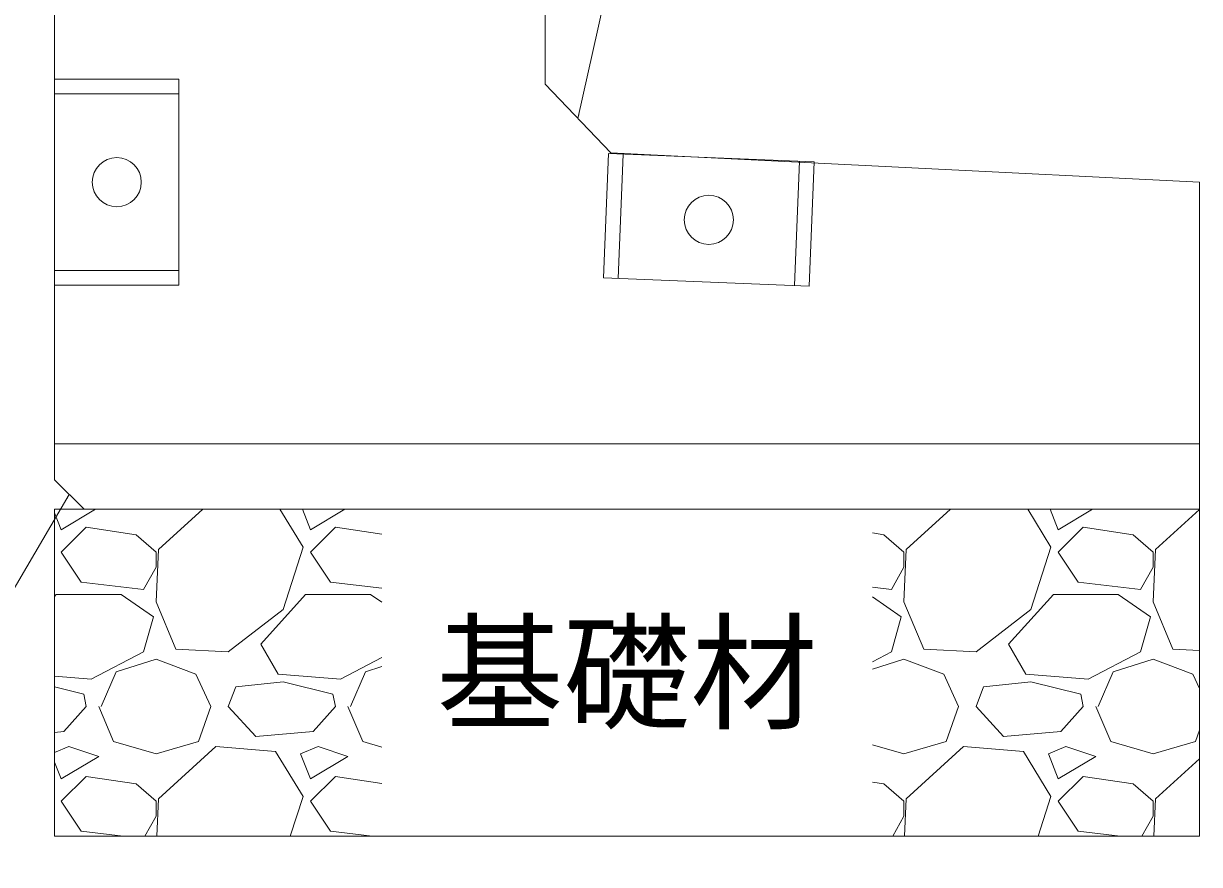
# Model space of a CAD drawing. Units: millimetres at full size; details may follow other scales. Extents: x 199178 to 219083, y 873019 to 880494.
# Drawn here: x 200355.9 to 200715.4, y 875544.7 to 875801.9 of the extents above; entities that cross this region are included whole.
import ezdxf
from ezdxf.enums import TextEntityAlignment as Align

# ---------------------------------------------------------------- set-up
doc = ezdxf.new("R2010")
doc.units = ezdxf.units.MM
doc.header["$LTSCALE"] = 20
doc.linetypes.add('DASHED_SPACED', pattern=[12, 6, -6])
for name, color, linetype, lineweight in [('0_2', 7, 'Continuous', 13), ('ハッチング_基礎', 150, 'Continuous', 13), ('引出線', 4, 'Continuous', 13)]:
    doc.layers.add(name, color=color, linetype=linetype, lineweight=lineweight)
doc.layers.add('文字', color=7, linetype='Continuous')
doc.styles.add('ＭＳ ゴシック', font='')
doc.styles.get('ＭＳ ゴシック').set_extended_font_data('MS Gothic')

# ---------------------------------------------------------------- blocks, each defined once
blk = doc.blocks.new('filled_arrow')
at = {"color": 0, "linetype": 'Continuous', "lineweight": -2}
blk.add_solid([(7.5, 1.25), (0, 0), (7.5, -1.25)], dxfattribs=at)

msp = doc.modelspace()

# ---------------------------------------------------------------- linework, layer by layer
at = {"layer": '0_2'}
for p, q in [((200365.41, 875662.37), (200365.41, 875853.37)), ((200515.41, 875783.37), (200515.41, 875853.37)), ((200365.41, 875784.87), (200403.41, 875784.87)), ((200403.41, 875721.87), (200403.41, 875784.87)), ((200515.41, 875783.37), (200535.41, 875762.37)), ((200533.18, 875724.13), (200534.7, 875762.1)), ((200597.65, 875759.58), (200534.7, 875762.1)), ((200535.41, 875762.37), (200715.41, 875753.37)), ((200596.13, 875721.61), (200597.65, 875759.58)), ((200715.41, 875653.37), (200715.41, 875753.37)), ((200533.18, 875724.13), (200596.13, 875721.61)), ((200365.41, 875721.87), (200403.41, 875721.87)), ((200365.41, 875673.37), (200715.41, 875673.37)), ((200365.41, 875662.37), (200374.41, 875653.37)), ((200365.41, 875653.37), (200715.41, 875653.37)), ((200365.41, 875653.37), (200365.41, 875553.37)), ((200715.41, 875653.37), (200715.41, 875553.37)), ((200365.41, 875553.37), (200715.41, 875553.37))]:
    msp.add_line(p, q, dxfattribs=at)
at = {"layer": '0_2', "linetype": 'DASHED_SPACED'}
for p, q in [((200365.41, 875780.37), (200403.41, 875780.37)), ((200537.67, 875723.95), (200539.19, 875761.92)), ((200591.63, 875721.79), (200593.15, 875759.76)), ((200365.41, 875726.37), (200403.41, 875726.37))]:
    msp.add_line(p, q, dxfattribs=at)
at = {"layer": '0_2'}
for centre in [(200384.41, 875753.37), (200565.41, 875741.86)]:
    msp.add_circle(centre, 7.5, dxfattribs=at)
at = {"layer": 'ハッチング_基礎'}
for p, q in [((200365.41, 875652.23), (200367.46, 875647.11)), ((200367.46, 875647.11), (200377.9, 875653.37)), ((200410.72, 875653.37), (200397.18, 875641.01)), ((200441.38, 875641.77), (200434.29, 875653.37)), ((200441.16, 875653.37), (200443.66, 875647.11)), ((200443.66, 875647.11), (200454.1, 875653.37)), ((200639.32, 875653.37), (200625.78, 875641.01)), ((200669.98, 875641.77), (200662.89, 875653.37)), ((200669.76, 875653.37), (200672.26, 875647.11)), ((200672.26, 875647.11), (200682.7, 875653.37)), ((200715.41, 875653.28), (200701.98, 875641.01)), ((200375.08, 875647.87), (200367.46, 875640.25)), ((200390.32, 875645.58), (200375.08, 875647.87)), ((200396.42, 875640.25), (200390.32, 875645.58)), ((200451.28, 875647.87), (200443.66, 875640.25)), ((200465.41, 875645.75), (200451.28, 875647.87)), ((200618.92, 875645.58), (200615.41, 875646.11)), ((200625.02, 875640.25), (200618.92, 875645.58)), ((200679.88, 875647.87), (200672.26, 875640.25)), ((200695.12, 875645.58), (200679.88, 875647.87)), ((200701.22, 875640.25), (200695.12, 875645.58)), ((200435.28, 875622.72), (200441.38, 875641.77)), ((200663.88, 875622.72), (200669.98, 875641.77)), ((200367.46, 875640.25), (200373.56, 875631.11)), ((200397.18, 875641.01), (200396.42, 875625.01)), ((200396.42, 875635.68), (200396.42, 875640.25)), ((200443.66, 875640.25), (200449.76, 875631.11)), ((200625.78, 875641.01), (200625.02, 875625.01)), ((200625.02, 875635.68), (200625.02, 875640.25)), ((200672.26, 875640.25), (200678.36, 875631.11)), ((200701.98, 875641.01), (200701.22, 875625.01)), ((200701.22, 875635.68), (200701.22, 875640.25)), ((200392.61, 875628.82), (200396.42, 875635.68)), ((200621.21, 875628.82), (200625.02, 875635.68)), ((200697.41, 875628.82), (200701.22, 875635.68)), ((200373.56, 875631.11), (200392.61, 875628.82)), ((200449.76, 875631.11), (200465.41, 875629.23)), ((200678.36, 875631.11), (200697.41, 875628.82)), ((200365.41, 875626.71), (200365.94, 875627.3)), ((200365.94, 875627.3), (200385.75, 875627.3)), ((200385.75, 875627.3), (200395.66, 875620.44)), ((200428.42, 875612.06), (200442.14, 875627.3)), ((200442.14, 875627.3), (200461.95, 875627.3)), ((200461.95, 875627.3), (200465.41, 875624.9)), ((200615.41, 875629.52), (200621.21, 875628.82)), ((200657.02, 875612.06), (200670.74, 875627.3)), ((200670.74, 875627.3), (200690.55, 875627.3)), ((200690.55, 875627.3), (200700.46, 875620.44)), ((200396.42, 875625.01), (200402.51, 875610.53)), ((200615.41, 875626.56), (200624.26, 875620.44)), ((200625.02, 875625.01), (200631.11, 875610.53)), ((200701.22, 875625.01), (200707.31, 875610.53)), ((200395.66, 875620.44), (200392.61, 875609.77)), ((200418.52, 875609.77), (200435.28, 875622.72)), ((200624.26, 875620.44), (200621.21, 875609.77)), ((200647.12, 875609.77), (200663.88, 875622.72)), ((200700.46, 875620.44), (200697.41, 875609.77)), ((200392.61, 875609.77), (200376.61, 875601.39)), ((200402.51, 875610.53), (200418.52, 875609.77)), ((200433.76, 875602.91), (200428.42, 875612.06)), ((200621.21, 875609.77), (200615.41, 875606.73)), ((200631.11, 875610.53), (200647.12, 875609.77)), ((200662.36, 875602.91), (200657.02, 875612.06)), ((200697.41, 875609.77), (200681.41, 875601.39)), ((200707.31, 875610.53), (200715.41, 875610.15)), ((200384.23, 875603.67), (200396.42, 875607.48)), ((200396.42, 875607.48), (200408.61, 875602.91)), ((200465.41, 875607.99), (200452.81, 875601.39)), ((200615.41, 875604.48), (200625.02, 875607.48)), ((200625.02, 875607.48), (200637.21, 875602.91)), ((200689.03, 875603.67), (200701.22, 875607.48)), ((200701.22, 875607.48), (200713.41, 875602.91)), ((200376.61, 875601.39), (200365.41, 875602.28)), ((200379.65, 875593.01), (200384.23, 875603.67)), ((200408.61, 875602.91), (200413.18, 875593.01)), ((200452.81, 875601.39), (200433.76, 875602.91)), ((200455.85, 875593.01), (200460.43, 875603.67)), ((200460.43, 875603.67), (200465.41, 875605.23)), ((200637.21, 875602.91), (200641.78, 875593.01)), ((200681.41, 875601.39), (200662.36, 875602.91)), ((200684.45, 875593.01), (200689.03, 875603.67)), ((200713.41, 875602.91), (200715.41, 875598.57)), ((200374.32, 875596.82), (200365.41, 875599.04)), ((200418.52, 875593.01), (200420.8, 875599.1)), ((200435.28, 875600.63), (200420.8, 875599.1)), ((200450.52, 875596.82), (200435.28, 875600.63)), ((200647.12, 875593.01), (200649.4, 875599.1)), ((200663.88, 875600.63), (200649.4, 875599.1)), ((200679.12, 875596.82), (200663.88, 875600.63)), ((200375.08, 875593.01), (200374.32, 875596.82)), ((200451.28, 875593.01), (200450.52, 875596.82)), ((200679.88, 875593.01), (200679.12, 875596.82)), ((200375.08, 875593.01), (200368.22, 875585.39)), ((200378.89, 875593.01), (200383.46, 875582.34)), ((200409.37, 875582.34), (200413.18, 875593.01)), ((200426.9, 875583.86), (200418.52, 875593.01)), ((200451.28, 875593.01), (200444.42, 875585.39)), ((200455.09, 875593.01), (200459.66, 875582.34)), ((200637.97, 875582.34), (200641.78, 875593.01)), ((200655.5, 875583.86), (200647.12, 875593.01)), ((200679.88, 875593.01), (200673.02, 875585.39)), ((200683.69, 875593.01), (200688.26, 875582.34)), ((200368.22, 875585.39), (200365.41, 875585.14)), ((200444.42, 875585.39), (200426.9, 875583.86)), ((200673.02, 875585.39), (200655.5, 875583.86)), ((200714.17, 875582.34), (200715.41, 875585.81)), ((200369.75, 875580.81), (200365.41, 875578.96)), ((200378.89, 875577.77), (200369.75, 875580.81)), ((200383.46, 875582.34), (200396.42, 875578.53)), ((200396.42, 875578.53), (200409.37, 875582.34)), ((200414.71, 875580.81), (200397.18, 875564.81)), ((200432.99, 875579.29), (200414.71, 875580.81)), ((200445.95, 875580.81), (200440.61, 875578.53)), ((200455.09, 875577.77), (200445.95, 875580.81)), ((200459.66, 875582.34), (200465.41, 875580.65)), ((200615.41, 875581.35), (200625.02, 875578.53)), ((200625.02, 875578.53), (200637.97, 875582.34)), ((200643.31, 875580.81), (200625.78, 875564.81)), ((200661.59, 875579.29), (200643.31, 875580.81)), ((200674.55, 875580.81), (200669.21, 875578.53)), ((200683.69, 875577.77), (200674.55, 875580.81)), ((200688.26, 875582.34), (200701.22, 875578.53)), ((200701.22, 875578.53), (200714.17, 875582.34)), ((200367.46, 875570.91), (200378.89, 875577.77)), ((200441.38, 875565.57), (200432.99, 875579.29)), ((200440.61, 875578.53), (200443.66, 875570.91)), ((200443.66, 875570.91), (200455.09, 875577.77)), ((200669.98, 875565.57), (200661.59, 875579.29)), ((200669.21, 875578.53), (200672.26, 875570.91)), ((200672.26, 875570.91), (200683.69, 875577.77)), ((200715.41, 875577.08), (200701.98, 875564.81)), ((200365.41, 875576.03), (200367.46, 875570.91)), ((200375.08, 875571.67), (200367.46, 875564.05)), ((200390.32, 875569.38), (200375.08, 875571.67)), ((200451.28, 875571.67), (200443.66, 875564.05)), ((200465.41, 875569.55), (200451.28, 875571.67)), ((200618.92, 875569.38), (200615.41, 875569.91)), ((200679.88, 875571.67), (200672.26, 875564.05)), ((200695.12, 875569.38), (200679.88, 875571.67)), ((200396.42, 875564.05), (200390.32, 875569.38)), ((200625.02, 875564.05), (200618.92, 875569.38)), ((200701.22, 875564.05), (200695.12, 875569.38)), ((200367.46, 875564.05), (200373.56, 875554.91)), ((200396.42, 875559.48), (200396.42, 875564.05)), ((200397.18, 875564.81), (200396.64, 875553.37)), ((200437.47, 875553.37), (200441.38, 875565.57)), ((200443.66, 875564.05), (200449.76, 875554.91)), ((200625.02, 875559.48), (200625.02, 875564.05)), ((200625.78, 875564.81), (200625.24, 875553.37)), ((200666.07, 875553.37), (200669.98, 875565.57)), ((200672.26, 875564.05), (200678.36, 875554.91)), ((200701.22, 875559.48), (200701.22, 875564.05)), ((200701.98, 875564.81), (200701.44, 875553.37)), ((200393.03, 875553.37), (200396.42, 875559.48)), ((200621.63, 875553.37), (200625.02, 875559.48)), ((200697.83, 875553.37), (200701.22, 875559.48)), ((200373.56, 875554.91), (200386.33, 875553.37)), ((200449.76, 875554.91), (200462.53, 875553.37)), ((200678.36, 875554.91), (200691.13, 875553.37))]:
    msp.add_line(p, q, dxfattribs=at)
at = {"layer": '引出線'}
for points in [[(200525.41, 875772.87), (200572.07, 875981.47), (200680.22, 875981.47)], [(200369.91, 875657.87), (200266.55, 875481.41), (200188.78, 875481.41)]]:
    msp.add_lwpolyline(points, dxfattribs=at)

# ---------------------------------------------------------------- block references
at = {"layer": '引出線', "xscale": 0.16, "yscale": 0.16}
for p, rotation in [((200525.41, 875772.87), 77.4), ((200369.91, 875657.87), 239.6)]:
    msp.add_blockref('filled_arrow', p, dxfattribs=dict(at, rotation=rotation))

# ---------------------------------------------------------------- texts
at = {"layer": '文字', "style": 'ＭＳ ゴシック'}
msp.add_text('基礎材', height=28.48, dxfattribs=at).set_placement((200540.41, 875603.37), align=Align.MIDDLE_CENTER)

doc.saveas('drawing.dxf')
